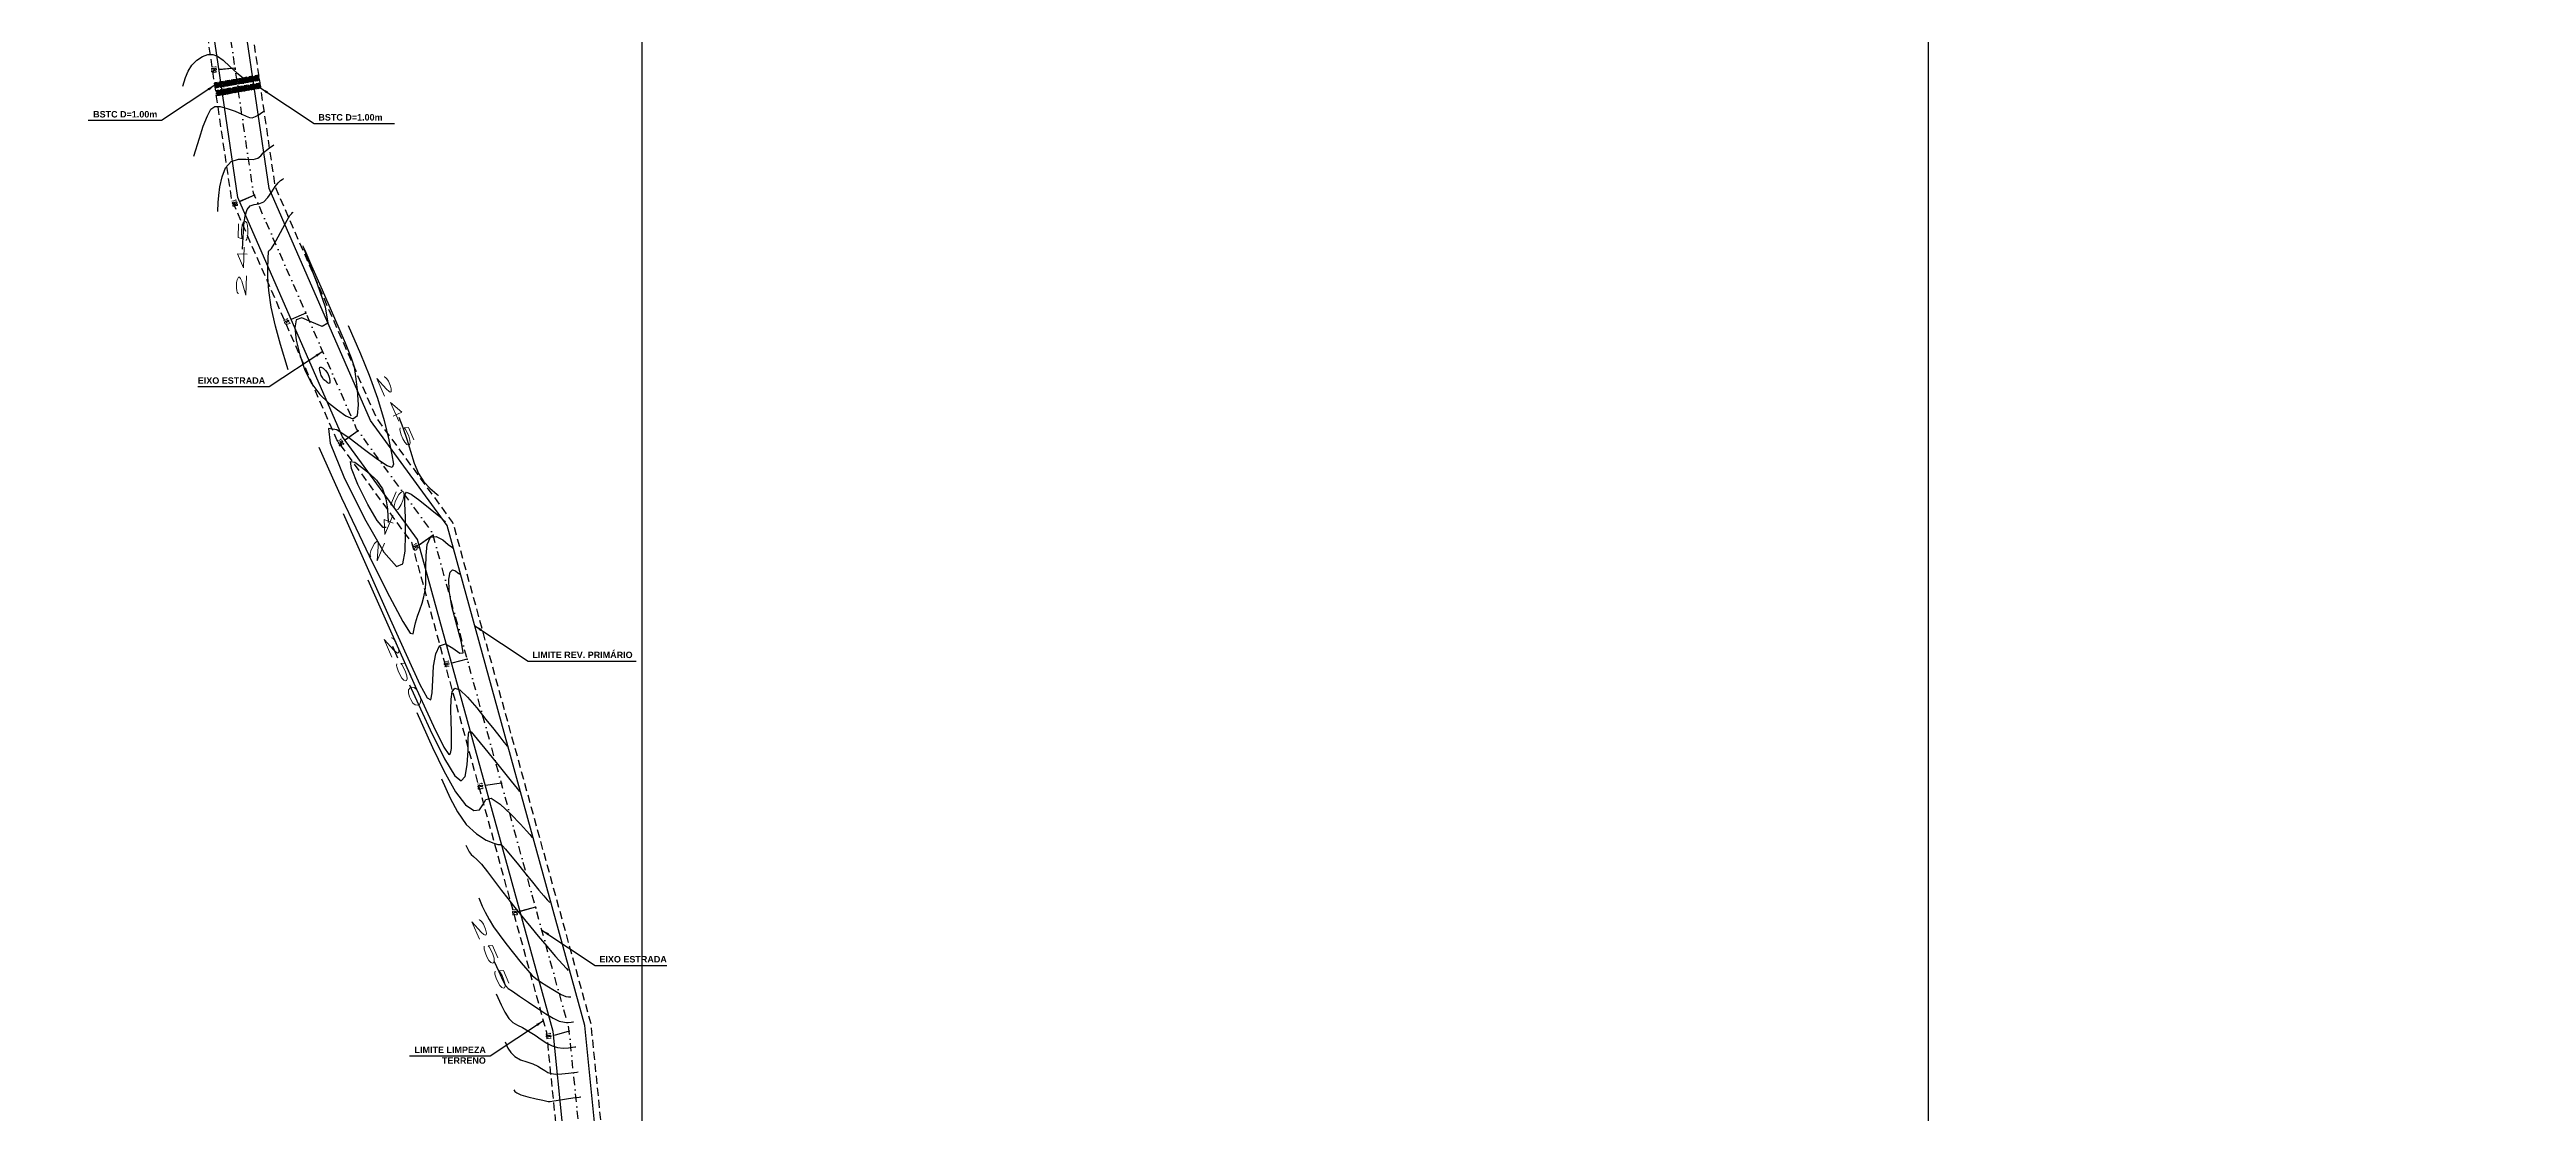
# Model space of a CAD drawing. Header units: millimetres. Extents: x 276147 to 291056, y 9594849 to 9609891.
# Drawn here: x 280826.9 to 281212.1, y 9597170.7 to 9597336 of the extents above; entities that cross this region are included whole.
import ezdxf
from ezdxf.enums import TextEntityAlignment as Align

# ---------------------------------------------------------------- set-up
doc = ezdxf.new("R2010")
doc.units = ezdxf.units.MM
doc.header["$LTSCALE"] = 10
for name, pattern in [('CONTINUO', [0]), ('DASHDOTX2', [50.8, 25.4, -12.7, 0, -12.7]), ('HIDDEN', [0.375, 0.25, -0.125])]:
    doc.linetypes.add(name, pattern=pattern)
for name, color, linetype in [('Curvas mestras', 30, 'Continuous'), ('Curvas simples', 9, 'Continuous'), ('Curvas texto', 2, 'Continuous'), ('TG', 7, 'CONTINUO'), ('Top_malha_coord', 8, 'Continuous')]:
    doc.layers.add(name, color=color, linetype=linetype)
doc.styles.add('r80', font='romans.shx')
doc.styles.add('ROMAND', font='romand', dxfattribs={"height": 0.2})
doc.styles.add('SIMPLEX', font='simplex', dxfattribs={"height": 0.2})
doc.styles.add('T7', font='arial.ttf')
doc.dimstyles.new('cadnorma_dim1', dxfattribs={"dimscale": 0, "dimtxt": 2, "dimasz": 1.199999999999999, "dimexe": 1, "dimexo": 2.5, "dimgap": 0.6, "dimtad": 1, "dimzin": 4, "dimdsep": 46, "dimtxsty": 'r80', "dimblk": 'ARCHTICK', "dimblk1": 'ARCHTICK', "dimblk2": 'ARCHTICK', "dimcen": -1, "dimdle": 1, "dimclrd": 1, "dimclre": 1, "dimclrt": 2, "dimaunit": 1, "dimazin": 0, "dimtfac": 1, "dimtix": 1, "dimtmove": 2, "dimatfit": 0, "dimfxl": 1, "dimarcsym": 0})

# ---------------------------------------------------------------- blocks, each defined once
blk = doc.blocks.new('_ArchTick')
at = {"color": 0, "linetype": 'ByBlock', "const_width": 0.15}
blk.add_lwpolyline([(-0.5, -0.5), (0.5, 0.5)], dxfattribs=at)

msp = doc.modelspace()

# ---------------------------------------------------------------- hatches: boundary and pattern name
at = {"layer": 'Top_malha_coord'}
h = msp.add_hatch(dxfattribs=at)
h.set_pattern_fill('ANSI36', scale=0.05)
h.set_pattern_definition([(45, (-5076.562867100351, 1927.802854632959), (0.0841899011350234, 0.3086963041617522), [0.396875, -0.079375, 0, -0.079375])])
h.paths.add_polyline_path([(280852.7514824595, 9597330.048933169), (280852.6152657456, 9597330.837212611), (280859.4942546258, 9597332.030705795), (280859.6304586719, 9597331.242500165)])
h = msp.add_hatch(dxfattribs=at)
h.set_pattern_fill('ANSI36', scale=0.05)
h.set_pattern_definition([(45, (-5076.359583914687, 1926.584680780768), (0.0841899011350234, 0.3086963041617522), [0.396875, -0.079375, 0, -0.079375])])
h.paths.add_polyline_path([(280852.9547656451, 9597328.830759317), (280852.8185489313, 9597329.619038759), (280859.6975378115, 9597330.812531943), (280859.8337418576, 9597330.024326313)])

# ---------------------------------------------------------------- linework, layer by layer
at = {"color": 8, "linetype": 'HIDDEN', "ltscale": 0.5, "elevation": 160.1796621240507, "flags": 128}
for points in [[(281705.3257447103, 9596186.097807938), (281671.0420966857, 9596148.442213606), (281618.3708522619, 9596117.96751722), (281612.1522653525, 9596096.604426004), (281614.0101236665, 9596087.174232556), (281610.8053393826, 9596082.23393807), (281604.9222878393, 9596084.156284798), (281599.9496397175, 9596090.860116001), (281593.3803922225, 9596109.605399935), (281582.0417510347, 9596127.327627068), (281572.6046193693, 9596134.304534238), (281559.9765863478, 9596134.674678959), (281544.3286989689, 9596118.564739116), (281540.658778394, 9596097.818736246), (281537.5093358072, 9596080.228775298), (281520.4284557049, 9596075.011032958), (281502.0332003358, 9596069.391784875), (281494.509547525, 9596070.404022079), (281490.7256996009, 9596076.43605404), (281493.2584685785, 9596098.132715838), (281480.0995632795, 9596101.385524807), (281449.2964902226, 9596100.548274204), (281430.0223790895, 9596096.12669182), (281411.9683109509, 9596097.93913607), (281407.5724122446, 9596102.453821631), (281411.4039140878, 9596110.665556196), (281403.1008950184, 9596132.470582576), (281380.8081796909, 9596137.376344452), (281359.9408718039, 9596130.859888002), (281347.0544783977, 9596114.790196389), (281314.7314768742, 9596091.261051774), (281302.0196165714, 9596075.766356803), (281286.4640279276, 9596063.849675173), (281278.3709921193, 9596057.649837077), (281271.9708323478, 9596051.505744739), (281253.7808607005, 9596050.73446907), (281235.6029599643, 9596054.86117104), (281221.8458024181, 9596066.889702521), (281218.7834329222, 9596074.38328282), (281220.4968017068, 9596082.605134564), (281229.7359844254, 9596099.331536198), (281236.8484486804, 9596107.608992774), (281236.979980318, 9596119.127903767), (281235.6370826386, 9596129.28381643), (281234.0505352953, 9596141.282374846), (281212.8134960154, 9596149.146566434), (281092.4168111571, 9596154.564297132), (281072.9977757005, 9596155.438134354), (281065.8047075431, 9596158.14915656), (281063.8059635049, 9596165.040728634), (281066.3762022938, 9596173.094204625), (281071.6566353667, 9596181.153613526), (281081.5611500744, 9596198.655863922), (281101.2580152763, 9596233.462159524), (281110.9768763188, 9596250.636341654), (281122.9105798664, 9596265.854385952), (281139.2392582729, 9596279.071111804), (281144.5124366145, 9596320.34150084), (281144.6678345738, 9596400.540929634), (281142.6738615293, 9596440.915119793), (281132.673374487, 9596479.71147487), (281130.7173237967, 9596498.969147392), (281132.9373055062, 9596519.560689582), (281123.2639871383, 9596537.496452231), (281115.0194181657, 9596617.069980796), (281104.5392557544, 9596635.017106473), (281094.1622148029, 9596652.131000444), (281062.9990502925, 9596703.525525687), (281028.0758804538, 9596751.42602632), (281004.8557222936, 9596889.161327347), (280985.2271627478, 9596924.87591348), (280973.6552831217, 9596941.402191738), (280950.7410745324, 9596974.150890775), (280928.3153482458, 9597006.224941807), (280925.6195852169, 9597024.964569218), (280925.2975179172, 9597044.877213322), (280917.2359068681, 9597124.57081029), (280911.1712139401, 9597184.52373918), (280889.6831715604, 9597262.502901934), (280877.7477164246, 9597278.852490822), (280862.055065255, 9597314.685484517), (280856.3541850812, 9597353.476188295), (280854.639876525, 9597373.434056284), (280854.116042565, 9597382.033457942), (280871.520011573, 9597404.084292108), (280905.668337576, 9597426.436078487), (280910.5490067642, 9597446.52226166), (280951.9025449565, 9597502.510226574), (280957.1189760176, 9597513.160656158), (280912.2559968092, 9597626.929295046), (280886.4466186127, 9597649.84623889), (280803.0956212914, 9597671.772893883), (280795.5081167346, 9597683.569792682), (280779.3586608997, 9597708.67864036)], [(281710.5178374354, 9596181.402838333), (281675.4873313782, 9596142.926929222), (281624.307053171, 9596113.31488082), (281619.3497790786, 9596096.28485452), (281621.4263888606, 9596085.744313402), (281613.7482014651, 9596073.908101201), (281600.6285639192, 9596078.195075762), (281593.6947889923, 9596087.542782567), (281587.0441809219, 9596106.520228112), (281576.8415557245, 9596122.466869175), (281570.2070225818, 9596127.371804645), (281562.8511565771, 9596127.587415023), (281550.8473176515, 9596115.229125477), (281547.550488274, 9596096.592201235), (281543.6457749243, 9596074.783975355), (281522.4734780471, 9596068.316416942), (281502.6155564374, 9596062.250364274), (281490.3236323596, 9596063.904127834), (281483.4874242715, 9596074.802088458), (281485.5904618715, 9596092.817507926), (281479.3410703855, 9596094.362323103), (281450.1828653127, 9596093.569781242), (281430.4670404004, 9596089.0468674), (281408.7319094135, 9596091.228852794), (281399.1852311144, 9596101.033503352), (281403.8083725086, 9596110.941892164), (281397.904403359, 9596126.446638325), (281381.1197991235, 9596130.14027862), (281364.0658912837, 9596124.81467321), (281351.9303354857, 9596109.681297015), (281319.5752295485, 9596086.128782371), (281306.9185099731, 9596070.701299338), (281290.7209629054, 9596058.29283213), (281282.937430859, 9596052.330095816), (281274.9102619792, 9596044.624090252), (281253.1431036982, 9596043.701137766), (281232.327572161, 9596048.426628146), (281215.9921594214, 9596062.709449701), (281211.4940514419, 9596073.71626432), (281213.8592733805, 9596085.066129155), (281223.9570691917, 9596103.346943974), (281229.8780090109, 9596110.237709327), (281229.9747168267, 9596118.706916755), (281228.6974866962, 9596128.366206406), (281227.6639062291, 9596136.182850303), (281211.4073002868, 9596142.202760234), (281092.1021365739, 9596147.57137357), (281071.5708639357, 9596148.495260356), (281060.0576341382, 9596152.834524348), (281056.4892279477, 9596165.13821506), (281059.9978339799, 9596176.131930728), (281065.6766406024, 9596184.799368419), (281075.468991096, 9596202.103413628), (281095.1658562979, 9596236.909709232), (281105.1438604567, 9596254.541822702), (281117.8909552532, 9596270.797116162), (281132.6517374361, 9596282.744758626), (281137.513299567, 9596320.793644417), (281137.6674998371, 9596400.374957068), (281135.7175383865, 9596439.857995542), (281125.76273324, 9596478.477130141), (281123.6791015143, 9596498.990861015), (281125.744705554, 9596518.150466044), (281116.4442590884, 9596535.394869061), (281108.2124486681, 9596614.84525679), (281098.5236189183, 9596631.437236797), (281088.1766027751, 9596648.501613624), (281057.1675960032, 9596699.64190077), (281021.4475676514, 9596748.635369822), (280998.1501936199, 9596886.828693196), (280979.2754088979, 9596921.171769831), (280967.9212277801, 9596937.38714387), (280945.0056382589, 9596970.137815801), (280921.6238898133, 9597003.579202123), (280918.6276817167, 9597024.407376846), (280918.3032270725, 9597044.46762471), (280910.2714493166, 9597123.86630265), (280904.2661006415, 9597183.232579943), (280883.2747300601, 9597259.409342542), (280871.6426774854, 9597275.343320373), (280855.2660766902, 9597312.738061812), (280849.3979144628, 9597352.667008877), (280847.6581155221, 9597372.921634253), (280846.9665996198, 9597384.273748573), (280866.7319753881, 9597409.316485843), (280899.5195873695, 9597430.777616875), (280904.0800883559, 9597449.546161648), (280945.8950794268, 9597506.15888102), (280949.4739875075, 9597513.465966662), (280906.3575799417, 9597622.805450775), (280883.0489782383, 9597643.501877958), (280798.6812780778, 9597665.69599096), (280789.6207265427, 9597679.783153443), (280773.4712707121, 9597704.892001115)]]:
    msp.add_lwpolyline(points, dxfattribs=at)
at = {"linetype": 'Continuous'}
for p in [(280855.8034944822, 9597333.152281372, 160.1796621240507), (280855.8034944822, 9597333.152281372, 160.1796621240507), (280858.8012435146, 9597313.39055795, 160.1796621240507), (280858.8012435146, 9597313.39055795, 160.1796621240507), (280866.8243639503, 9597295.0703633, 160.1796621240507), (280866.8243639503, 9597295.0703633, 160.1796621240507), (280874.9190292502, 9597276.79129257, 160.1796621240507), (280874.9190292502, 9597276.79129257, 160.1796621240507), (280886.5836940099, 9597260.576013766, 160.1796621240507), (280886.5836940099, 9597260.576013766, 160.1796621240507), (280891.8968852748, 9597241.294675846, 160.1796621240507), (280891.8968852748, 9597241.294675846, 160.1796621240507), (280897.2100765397, 9597222.013337923, 160.1796621240507), (280897.2100765397, 9597222.013337923, 160.1796621240507), (280902.5232678043, 9597202.731999997, 160.1796621240507), (280902.5232678043, 9597202.731999997, 160.1796621240507), (280907.7632859721, 9597183.436979733, 160.1796621240507), (280907.7632859721, 9597183.436979733, 160.1796621240507)]:
    msp.add_point(p, dxfattribs=at)
at = {"layer": 'Curvas mestras', "linetype": 'CONTINUO'}
for points in [[(280856.9590091255, 9597304.975825362, -263.0357919614438), (280857.0459700484, 9597306.875370922, -263.0962923004084), (280857.1818782609, 9597308.720621277, -263.1540308996013), (280857.3844477833, 9597310.161025878, -263.1971650310119), (280857.6926874571, 9597311.150658749, -263.2234067052163), (280858.1509300879, 9597311.719754284, -263.2328567509799), (280858.7805492572, 9597311.940975795, -263.227467218207), (280859.5111006374, 9597312.05670414, -263.2165947231955), (280860.2491796886, 9597312.351754084, -263.2114472863291), (280860.9184878104, 9597313.020830777, -263.2199367611579), (280861.5111401927, 9597313.898211962, -263.2367908933924), (280862.0363539722, 9597314.728067778, -263.2534414074294), (280862.4975050112, 9597315.309137043, -263.2632254364112), (280862.8745940899, 9597315.658437239, -263.2671020802485), (280863.1417787204, 9597315.847556544, -263.2679359535945), (280863.2850666578, 9597315.941072978, -263.2681240790666), (280863.3378566339, 9597315.975525929, -263.2681933793614), (280863.3453986297, 9597315.980447631, -263.2682032631968)], [(280881.2561578265, 9597278.892832875, -261.6933510776403), (280881.891465647, 9597277.30524778, -261.6285748099585), (280882.5278265382, 9597275.478217786, -261.5559310652574), (280883.0776666877, 9597273.583575195, -261.4828085135345), (280883.6262787984, 9597271.761108125, -261.412075722907), (280884.3021741902, 9597270.142589388, -261.345471057019), (280885.176641645, 9597268.837125, -261.2851387750383), (280886.0920737787, 9597267.863147793, -261.2348466448861), (280886.8336456585, 9597267.216418805, -261.1987680658026), (280887.2439275755, 9597266.875462875, -261.1793594992163), (280887.3950847023, 9597266.749847114, -261.1722089482031), (280887.4166784355, 9597266.731902432, -261.1711874577709)], [(280879.2840152943, 9597261.731822193, -261.1705921603974), (280878.8103209328, 9597261.741609467, -261.1804216201093), (280877.8795349152, 9597262.81827662, -261.2343869908622), (280876.4317256369, 9597265.320489757, -261.3454443966879), (280874.9100516128, 9597268.400858186, -261.4769300264563), (280873.8834453915, 9597270.910479022, -261.5797751206813), (280873.773089493, 9597271.982116068, -261.6171066906795), (280874.4091623545, 9597271.875211967, -261.6008353046749), (280875.4740933828, 9597271.130875072, -261.5550672491339), (280876.6740023807, 9597270.189312818, -261.50012685105), (280877.8097717067, 9597269.087112064, -261.4412100240847), (280878.7059751138, 9597267.759958755, -261.3797307024619), (280879.2377138982, 9597266.20541894, -261.3181162925579), (280879.4821855404, 9597264.668586094, -261.2628486000725), (280879.5671130639, 9597263.45643479, -261.2214229755011), (280879.6007017744, 9597262.789686445, -261.1989001418373), (280879.6130760877, 9597262.54404184, -261.1906022497827), (280879.614843706, 9597262.508950615, -261.1894168675321)], [(280880.2554509743, 9597243.308692712, -255.5436963794895), (280881.0556464124, 9597241.507040031, -255.4685954746932)], [(280882.939579277, 9597237.26534042, -255.2917825057779), (280883.7397747174, 9597235.463688737, -255.2166816335779), (280886.121994486, 9597230.274245441, -254.9988097756544), (280888.3472670211, 9597225.770287653, -254.8065509940756), (280889.9506433223, 9597223.14364771, -254.6882934756836), (280890.968532591, 9597222.356886465, -254.6420795189009), (280891.5626855699, 9597223.065244393, -254.6533648281151), (280891.8819310645, 9597224.860424599, -254.7057824497137), (280892.0234231179, 9597227.079977687, -254.7756744378971), (280892.071393828, 9597228.997912908, -254.8375600581898), (280892.1451458243, 9597230.006118638, -254.8691173514494), (280892.5042678512, 9597229.967987912, -254.8606589857632), (280893.4434171877, 9597228.864793885, -254.8056564775437), (280895.1106689194, 9597226.801648755, -254.7045818370792), (280897.0677764144, 9597224.379047807, -254.5859097939942), (280898.7299108576, 9597222.321330374, -254.4851157352936), (280899.658591499, 9597221.171596779, -254.4287983223589), (280900.0007368944, 9597220.7480114, -254.4080498263033), (280900.0496146643, 9597220.687498637, -254.4050857396473)], [(280896.0956108746, 9597194.30191984, -248.6161407204022), (280896.7941955439, 9597192.709418105, -248.5499331471187), (280897.4151970901, 9597191.349789303, -248.4929139269192), (280897.8417160354, 9597190.55805583, -248.4584079557357), (280898.2600055622, 9597190.11323592, -248.4354351426849), (280898.932108764, 9597189.655346746, -248.4069391155758), (280900.037332361, 9597188.912990129, -248.3604271353366), (280901.4240265648, 9597187.969105436, -248.3016611857714), (280902.8578072175, 9597186.995218692, -248.2409669092416), (280904.1456350762, 9597186.14154586, -248.1871417014885), (280905.259862577, 9597185.473071665, -248.142870024047), (280906.2141910667, 9597185.033468766, -248.1093079454991), (280907.0159445145, 9597184.842173498, -248.0869453539749), (280907.6469373478, 9597184.821664792, -248.0736070214447), (280908.0826096026, 9597184.870180238, -248.0664513156192), (280908.3147079489, 9597184.904736008, -248.0629246242138), (280908.4002176042, 9597184.91746761, -248.0616253394658), (280908.4124334113, 9597184.919286123, -248.0614397151189)]]:
    msp.add_polyline3d(points, dxfattribs=at)
at = {"layer": 'Curvas simples', "linetype": 'CONTINUO'}
for points in [[(280847.6566721735, 9597330.312479362, -267.0549909226505), (280848.0981312542, 9597331.688435202, -267.0912177724208), (280848.5032130094, 9597332.657300528, -267.1148349504479), (280849.0853228612, 9597333.617828019, -267.1346253191845), (280849.8484524143, 9597334.395650078, -267.1447949245016), (280850.708298256, 9597334.941451624, -267.1454200382254), (280851.5584784726, 9597335.237181948, -267.1380446249063), (280852.3284762223, 9597335.261473874, -267.1233840321914), (280853.0912209965, 9597334.97970943, -267.0988399118909), (280853.9555053668, 9597334.35395916, -267.0609855025799), (280854.9854151761, 9597333.405040322, -267.0092165299833), (280856.0662153616, 9597332.388767993, -266.9542189075986), (280857.0384651426, 9597331.619709942, -266.9095012122674), (280857.7756155633, 9597331.323198352, -266.8849876151911), (280858.2826780215, 9597331.367643083, -266.8762654595453), (280858.5975567423, 9597331.5322204, -266.875337728558), (280858.7604076125, 9597331.638505157, -266.8755515596389), (280858.820406143, 9597331.677662486, -266.8756303157102), (280858.8289775065, 9597331.683257105, -266.8756415869833)], [(280849.3747670745, 9597319.478543162, -265.6647486893604), (280850.2429099696, 9597322.259022402, -265.7384351078912), (280850.8608859413, 9597324.11034495, -265.7866958601776), (280851.4863451904, 9597325.74168441, -265.8275977996786), (280852.0436757031, 9597326.74614805, -265.8493253163437), (280852.6476640111, 9597327.167582683, -265.8510110440807), (280853.4606955325, 9597327.162519021, -265.8345246599314), (280854.5736093918, 9597326.882095804, -265.8029953429035), (280855.7910585905, 9597326.455901874, -265.7645908862727), (280856.8461458407, 9597326.008135132, -265.7287386986103), (280857.5489351215, 9597325.650015147, -265.7028960152205), (280858.0173344439, 9597325.440833246, -265.6866389099418), (280858.4462100858, 9597325.426902456, -265.6775733439393), (280858.9762277739, 9597325.62484966, -265.6734204968928), (280859.5312420503, 9597325.932564266, -265.6723628323201), (280859.9809079046, 9597326.21824856, -265.672697979226), (280860.2296976902, 9597326.380620046, -265.6730246070915), (280860.3213571898, 9597326.440441167, -265.6731449431649), (280860.3344505489, 9597326.448987616, -265.6731621700131)], [(280853.1133563422, 9597310.853121445, -264.3063184175084), (280853.1628185756, 9597312.232814591, -264.350536514798), (280853.250546744, 9597313.343249267, -264.3851631826514), (280853.4388535888, 9597314.710274007, -264.4261790422283), (280853.7763989168, 9597316.225032233, -264.4690402099772), (280854.329366201, 9597317.625162901, -264.5038208725422), (280855.1683183321, 9597318.609929113, -264.5192497727952), (280856.3083977097, 9597318.985295068, -264.5086646147214), (280857.5430557743, 9597318.984033316, -264.4838392606147), (280858.6103244737, 9597318.945617512, -264.461156514208), (280859.3223665735, 9597319.1340781, -264.4530389198011), (280859.7878840888, 9597319.51166669, -264.4560674669015), (280860.1897118516, 9597319.96519169, -264.4628628453615), (280860.6623010886, 9597320.395029502, -264.4674615855005), (280861.1465825868, 9597320.75582155, -264.469563068615), (280861.53510353, 9597321.015777264, -264.4702825164679), (280861.7496068679, 9597321.155772276, -264.4705641444565), (280861.8286346229, 9597321.20734902, -264.4706678859333), (280861.839924588, 9597321.214717124, -264.4706827003652)], [(280864.0437898821, 9597286.23642433, -261.2787680010919), (280862.8461693319, 9597290.195183476, -261.4325325861831), (280862.0629377119, 9597293.042029515, -261.5415427685624), (280861.401498115, 9597295.97802241, -261.6510293906581), (280861.0398488397, 9597298.55222606, -261.7426427238646), (280860.9174104837, 9597300.644635277, -261.8136663796872), (280860.9139619776, 9597302.217980864, -261.8652923560843), (280860.9299085053, 9597303.26638521, -261.8993272749034), (280860.9481742909, 9597303.909549069, -261.9200363662352), (280860.9723118184, 9597304.29856679, -261.9322995096122), (280861.0065435759, 9597304.561491895, -261.9402281135231), (280861.0577650786, 9597304.734213637, -261.9448598103739), (280861.1335408468, 9597304.829580458, -261.9464637819586), (280861.2527018021, 9597304.896655526, -261.9462697688982), (280861.4791455009, 9597305.129374968, -261.9493501856599), (280861.8880359029, 9597305.757890651, -261.9617380383102), (280862.5146090494, 9597306.907584451, -261.9868346352272), (280863.2343952971, 9597308.284757234, -262.0175143400814), (280863.8829960901, 9597309.490942871, -262.0440199367844), (280864.3327079316, 9597310.223243581, -262.0589892746906), (280864.602604593, 9597310.56105293, -262.0646411120218), (280864.7484549134, 9597310.67933683, -262.0655894032939), (280864.820526448, 9597310.72637368, -262.0656840137349), (280864.8470786443, 9597310.743702834, -262.0657188728477), (280864.8508726713, 9597310.74617814, -262.0657238262033)], [(280866.3563457133, 9597305.511908649, -260.8632444092331), (280866.3533358698, 9597305.509578953, -260.8632284858872), (280866.3496700408, 9597305.504632747, -260.863139990743), (280866.3430730934, 9597305.493395824, -260.8629041938952), (280866.3713374924, 9597305.378341801, -260.8585666362455), (280866.6276596523, 9597304.683361482, -260.830647614985), (280867.3440859745, 9597302.837699981, -260.7557861370992), (280868.5906300688, 9597299.59649448, -260.6245529015108), (280869.7891593453, 9597296.0184335, -260.4832451228544), (280870.1995074322, 9597293.48810164, -260.3920918590416), (280869.3362567833, 9597292.956208386, -260.39199085088), (280867.7329862191, 9597293.63798975, -260.4465154344475), (280866.1780233957, 9597294.31481064, -260.499907759568), (280865.2975803175, 9597294.017405037, -260.5078357598071), (280865.0693993772, 9597292.773982253, -260.4716706121949), (280865.3091073165, 9597290.862120679, -260.4042092776767), (280865.8589921511, 9597288.565647606, -260.3179182991412), (280866.6679919568, 9597286.19337186, -260.2239419878719), (280867.7117070846, 9597284.060351182, -260.133094217072), (280868.9548820368, 9597282.399926163, -260.0537289977914), (280870.3188229386, 9597281.118573898, -259.9843613584202), (280871.7139780695, 9597280.041054364, -259.9210465052424), (280873.0371214444, 9597279.097793069, -259.8635766761985), (280874.1303340475, 9597278.641889643, -259.8266925463945), (280874.8220225967, 9597279.132107269, -259.8288717568179), (280875.0078114992, 9597280.818503687, -259.8804036085752), (280874.852195884, 9597283.11629894, -259.9588235185041), (280874.5868905649, 9597285.23200464, -260.033478425143), (280874.3513784384, 9597286.662448257, -260.0850800136363), (280873.9162247441, 9597288.06572465, -260.1397988839566), (280872.9597618043, 9597290.390244534, -260.2351704029974), (280871.3087073093, 9597294.213113733, -260.3935840709277), (280869.3833144211, 9597298.62622343, -260.576846205306), (280867.7522186687, 9597302.35015894, -260.7316172850809), (280866.8413432407, 9597304.428110944, -260.8179939493097), (280866.5057579259, 9597305.193672681, -260.8498169390044), (280866.4578171669, 9597305.303038787, -260.8543630850877)], [(280873.4082801332, 9597293.131434951, -261.3167308400994), (280875.3279137354, 9597288.718993563, -261.1336062150335), (280876.6655063791, 9597285.434907062, -260.9991401472039), (280877.9645857116, 9597281.83980732, -260.8552556280305), (280878.9821875709, 9597278.382122902, -260.7215243138166), (280879.7060863617, 9597275.358299015, -260.6079057901192), (280880.1817411281, 9597273.02678231, -260.5219565348493), (280880.4131992414, 9597271.592563521, -260.4703126167556), (280880.2388513511, 9597271.046796765, -260.4559282448286), (280879.4556744298, 9597271.327177264, -260.4808371610383), (280877.9444290797, 9597272.334349321, -260.5441771534647), (280875.9210124369, 9597273.820758568, -260.6335023173274), (280873.6851032575, 9597275.50179573, -260.7334707034429), (280871.6055875673, 9597276.944882326, -260.8225023416711), (280870.3281784266, 9597277.125549063, -260.854064761163), (280870.5677971569, 9597274.871354455, -260.7753873516599), (280872.7213034219, 9597269.606937291, -260.5596497837946), (280875.913310273, 9597263.14526448, -260.2838330798227), (280878.9503731086, 9597257.896385213, -260.0508685274657), (280880.899868322, 9597255.697604531, -259.93968362649), (280881.8724683031, 9597256.095258838, -259.9331907436393), (280882.2396724377, 9597258.062940383, -259.9902983370961), (280882.3271560363, 9597260.661836589, -260.0737051125874), (280882.2773191318, 9597263.303523563, -260.1612706069976), (280882.186739677, 9597265.487170553, -260.2346444992257), (280882.1723001689, 9597266.809314745, -260.2782595191642), (280882.4321012705, 9597267.255963925, -260.2876805685487), (280883.1845501823, 9597266.910491787, -260.2612554942865), (280884.5325506831, 9597265.914653827, -260.201563815845), (280886.1170148867, 9597264.643746646, -260.1281117578878), (280887.4633504868, 9597263.531448675, -260.0646372373707), (280888.2156625559, 9597262.906254148, -260.029048724184), (280888.4928306873, 9597262.67591969, -260.0159371681189), (280888.5324258491, 9597262.643014766, -260.0140640944268)], [(280868.8134760939, 9597274.246057995, -259.7893744988509), (280870.7293359513, 9597269.932651062, -259.6095708731121), (280872.3701039063, 9597266.332835026, -259.4586728922699), (280874.5555952071, 9597261.686339164, -259.2625418511711), (280877.1931218469, 9597256.262012552, -259.0318482101106), (280879.8247172924, 9597251.023613611, -258.8073662684442), (280881.9010923702, 9597247.10862535, -258.6373962561161), (280883.0334964447, 9597245.332252273, -258.5564551184328), (280883.4753370247, 9597245.2205839, -258.5439265500431), (280883.6405591605, 9597245.977433259, -258.5654110462314), (280883.8659108664, 9597246.934746586, -258.5922575037952), (280884.1793440398, 9597247.937015984, -258.6188090106847), (280884.5316135489, 9597248.956869772, -258.6451571536277), (280884.8750815428, 9597249.971044375, -258.6714958740308), (280885.1685472912, 9597250.972706629, -258.6984283030874), (280885.372418349, 9597251.95913348, -258.7266599714898), (280885.4623944917, 9597252.955528282, -258.7575045569941), (280885.475351388, 9597254.098804984, -258.7947083480799), (280885.4634539356, 9597255.553806959, -258.8426259389056), (280885.4934844911, 9597257.366186675, -258.9014127481172), (280885.6906662682, 9597259.104840051, -258.9544283054096), (280886.1948399501, 9597260.219476124, -258.9808330958735), (280887.0722592707, 9597260.33790838, -258.9671010395073), (280888.0948382119, 9597259.800385162, -258.9289601919268), (280888.9609108177, 9597259.125264253, -258.8894520665312), (280889.4445405767, 9597258.7233537, -258.8665737321393), (280889.6227198037, 9597258.575281544, -258.8581448803566), (280889.6481742644, 9597258.554128097, -258.8569407435975)], [(280872.6274677207, 9597263.933602575, -258.3741484481983), (280876.9724477188, 9597254.120496264, -257.9653647659836), (280879.923386267, 9597247.481490988, -257.6885761820854), (280882.6410225861, 9597241.418339998, -257.4353409014552), (280884.5322957098, 9597237.327107705, -257.2633112308944), (280885.6532779472, 9597235.264059901, -257.1732053644049), (280886.2223261722, 9597234.950511713, -257.1515079101341), (280886.4527946244, 9597236.051893514, -257.1829726169494), (280886.5380189711, 9597238.01007967, -257.2454294012537), (280886.6663322499, 9597240.211061805, -257.3149773855952), (280887.0005602051, 9597242.097558085, -257.370086579784), (280887.6015084543, 9597243.339217804, -257.3987111791179), (280888.5044773229, 9597243.662417805, -257.3911762588218), (280889.6671936744, 9597243.01043537, -257.3464716529384), (280890.7370935063, 9597242.194142554, -257.2982459417221), (280891.2840373499, 9597242.241309853, -257.2888124394489), (280891.0268684825, 9597243.870218854, -257.3473522420067), (280890.2803361797, 9597246.561201494, -257.4505182708057), (280889.5081684567, 9597249.485097801, -257.5618312114061), (280889.0832850592, 9597251.940044329, -257.6508059589801), (280889.0153716294, 9597253.733353706, -257.7109339415005), (280889.2233055303, 9597254.799631095, -257.7417006656437), (280889.6173522101, 9597255.13780576, -257.7448723385719), (280890.0733354593, 9597255.004105398, -257.7313379128722), (280890.4584721484, 9597254.719079832, -257.7142668755519), (280890.6734185974, 9597254.54045325, -257.7040987401529), (280890.752608921, 9597254.474643407, -257.7003525927106), (280890.76392168, 9597254.46524143, -257.6998174130243)], [(280876.441459346, 9597253.621147143, -256.9589223975458), (280880.9837951794, 9597243.368829958, -256.5317846341317), (280884.0003924322, 9597236.628368597, -256.250353443986), (280886.6427002297, 9597230.86271024, -256.0083787731387), (280888.2597114415, 9597227.598073108, -255.8689411080817), (280889.0221700378, 9597226.467035674, -255.8165730186996), (280889.3062522582, 9597226.628763232, -255.8161701002649), (280889.4289128975, 9597227.372773925, -255.8380882495807), (280889.4701939448, 9597228.509983301, -255.8745246540897), (280889.4509159391, 9597229.981656764, -255.9231367050346), (280889.3976920015, 9597231.700286355, -255.9805226446737), (280889.3603215654, 9597233.463266637, -256.0390436697894), (280889.3943996475, 9597235.039219812, -256.0900018008801), (280889.5656662256, 9597236.203608386, -256.1247195618602), (280889.9804421564, 9597236.75927309, -256.1346020268069), (280890.7551902666, 9597236.515897984, -256.1110749317708), (280891.9469982189, 9597235.387959864, -256.0501898246843), (280893.3754400507, 9597233.709114555, -255.9665020237702), (280894.8007116414, 9597231.917812623, -255.8791927848619), (280896.0183401314, 9597230.383770013, -255.8044817829182), (280896.9651767093, 9597229.201767163, -255.7467424883766), (280897.6134008189, 9597228.397847878, -255.7073867853872), (280897.9579657259, 9597227.971266037, -255.6864915304145), (280898.0849109561, 9597227.81410478, -255.6787932886769), (280898.1030458462, 9597227.791653313, -255.6776935474159)], [(280884.0694426004, 9597232.996237287, -254.1284703288951), (280886.4957542558, 9597227.558547521, -253.9015786331406), (280888.2435965423, 9597223.920123287, -253.747266140152), (280890.0518348123, 9597220.677865064, -253.6047231948727), (280891.6407182276, 9597218.628412226, -253.5056703682316), (280892.9080393176, 9597217.76024957, -253.4517819896832), (280893.7959764599, 9597217.859827232, -253.4372209593097), (280894.321110889, 9597218.633485194, -253.4520315260419), (280894.7976282312, 9597219.467114778, -253.4697832138886), (280895.6141159703, 9597219.666498134, -253.4599269482682), (280897.0182559775, 9597218.763807148, -253.4021606699939), (280898.6940956932, 9597217.196776655, -253.3171707527622), (280900.1847779515, 9597215.629533224, -253.2358906307167), (280901.1400184584, 9597214.585113784, -253.1824910918043), (280901.6358264318, 9597214.022202758, -253.1540924939003), (280901.8547859682, 9597213.758397928, -253.1410526065414), (280901.9542881091, 9597213.63521261, -253.1350185990126), (280901.9909456874, 9597213.589828288, -253.1327955572891), (280901.9961834837, 9597213.58334495, -253.132477964475)], [(280887.8834342266, 9597222.68378186, -252.7132442783008), (280889.2517337942, 9597219.6534063, -252.5864756327032), (280890.365198596, 9597217.566000128, -252.495722471995), (280891.7564026056, 9597215.585443472, -252.4028954285572), (280893.3307931306, 9597214.113175748, -252.3230472281833), (280894.8475460414, 9597213.163611673, -252.2614844276944), (280896.0292683531, 9597212.654411072, -252.221077103019), (280896.6856217032, 9597212.485709919, -252.2023735955267), (280896.9744822705, 9597212.487571826, -252.1966361422933), (280897.1407808572, 9597212.47253658, -252.1928052463595), (280897.4014166401, 9597212.269300412, -252.180913533983), (280897.8611692885, 9597211.77118433, -252.155361952577), (280898.5967908363, 9597210.887661785, -252.1116433614193), (280899.6409191597, 9597209.586821012, -252.0480568889438), (280900.8497624813, 9597208.071205312, -251.9741260659324), (280902.0354158591, 9597206.601969795, -251.9021805739871), (280903.038302862, 9597205.396283459, -251.8425400657837), (280903.8121520964, 9597204.495364005, -251.7974840311475), (280904.3390176835, 9597203.896444056, -251.7672820239936), (280904.6186644115, 9597203.580590105, -251.7513183367231), (280904.7216917857, 9597203.464223227, -251.7454369977608), (280904.7364099819, 9597203.447599385, -251.7445968064971)], [(280891.6974258526, 9597212.371326433, -251.2980182275901), (280891.9723817027, 9597211.764650663, -251.2726188015335), (280892.2041486119, 9597211.342961637, -251.2541481382472), (280892.5070163886, 9597210.935428651, -251.23471410319), (280892.8889965516, 9597210.587877773, -251.2156575451049), (280893.4054167023, 9597210.145305865, -251.1907885636578), (280894.1234327113, 9597209.402501741, -251.1520345618742), (280895.0764164288, 9597208.22921291, -251.0944574207792), (280896.1625985954, 9597206.795009729, -251.0256566422435), (280897.2464229345, 9597205.344422257, -250.9563662990953), (280898.2229231299, 9597204.067685176, -250.8949272161376), (280899.1094887235, 9597202.937855683, -250.8401074377729), (280899.9540952285, 9597201.873700574, -250.7882820038616), (280900.8121181488, 9597200.792903822, -250.7356419266692), (280901.7685209931, 9597199.608839007, -250.677643034633), (280902.9156642599, 9597198.233797856, -250.6095572212039), (280904.2833423499, 9597196.645689132, -250.5300625012864), (280905.6510932377, 9597195.084878713, -250.4514608545255), (280906.7358887958, 9597193.857349487, -250.389460381612), (280907.3333159467, 9597193.182572547, -250.3553562036508), (280907.5534207894, 9597192.93396967, -250.3427914768949), (280907.5848634836, 9597192.898455834, -250.3409965612487)], [(280893.6792876454, 9597204.192994118, -249.9895023792891), (280894.2369189692, 9597202.911694905, -249.936321998332), (280894.6994604784, 9597201.937622314, -249.8951178788233), (280895.2919048235, 9597200.834279602, -249.8470701090086), (280896.0065130881, 9597199.691304903, -249.7952713763483), (280896.8648754804, 9597198.471705707, -249.7380760858326), (280897.8959127365, 9597197.106830109, -249.6726540494386), (280899.0909508752, 9597195.580971068, -249.5986646829664), (280900.2909260051, 9597194.090182008, -249.5257254170396), (280901.2991775101, 9597192.88345822, -249.4659432278971), (280901.995583651, 9597192.124316111, -249.4270876363411), (280902.566178176, 9597191.634349534, -249.3995781116213), (280903.2735347071, 9597191.149672464, -249.3694966149309), (280904.2932132239, 9597190.48338088, -249.3271943959084), (280905.4527311296, 9597189.756497813, -249.280099585329), (280906.4925901819, 9597189.16702632, -249.2399095779077), (280907.2115946814, 9597188.860439584, -249.2154300831866), (280907.6417411108, 9597188.772090396, -249.2039004015645), (280907.8733244926, 9597188.784799699, -249.1996681634014), (280907.9876064052, 9597188.80181469, -249.197931678293), (280908.0297096366, 9597188.80808364, -249.1972919419317), (280908.0357245262, 9597188.808979059, -249.1972005435058)], [(280896.4215903349, 9597189.259074902, -247.4436107286279), (280897.1650892504, 9597187.556300635, -247.3728880594975), (280897.7273701489, 9597186.423234453, -247.3244717734891), (280898.359049162, 9597185.426206077, -247.2791202236807), (280899.008062736, 9597184.794098714, -247.2453787554081), (280899.7071380183, 9597184.395876387, -247.218296516829), (280900.5101955797, 9597184.010522556, -247.1895486679536), (280901.4464423618, 9597183.470676562, -247.1530647011499), (280902.4462197855, 9597182.823604135, -247.1117917583), (280903.4151536397, 9597182.17022588, -247.0709313212686), (280904.2863738289, 9597181.601032756, -247.0347909988743), (280905.1030337604, 9597181.164810251, -247.0041031928526), (280905.935791952, 9597180.899911217, -246.9787063130902), (280906.820294351, 9597180.823908415, -246.9584606573594), (280907.6521345848, 9597180.871239187, -246.9433136213014), (280908.2918947096, 9597180.955559775, -246.9332344351828), (280908.641809493, 9597181.007657323, -246.9279175702509), (280908.7707255719, 9597181.026851576, -246.9259587370001), (280908.7891422965, 9597181.029593186, -246.9256788867319)], [(280897.7927421822, 9597181.792116297, -246.1706649259689), (280898.2345676235, 9597180.81068043, -246.1296353658222), (280898.660544756, 9597180.137051798, -246.0990104325141), (280899.3029002374, 9597179.50262386, -246.0653265732366), (280900.174410439, 9597179.030142602, -246.0323495676534), (280901.1542704744, 9597178.678516852, -246.0011578908565), (280902.0882813962, 9597178.365698375, -245.9721582402966), (280902.8555523659, 9597178.028363999, -245.9457022995015), (280903.4684130069, 9597177.67810284, -245.9219223308287), (280903.9725000587, 9597177.34523206, -245.9008957005248), (280904.4271135809, 9597177.060519647, -245.8824402761788), (280904.9462059435, 9597176.856548835, -245.8653363414601), (280905.657393837, 9597176.766353665, -245.8481046605997), (280906.6246441844, 9597176.805642331, -245.8299759279729), (280907.6573318223, 9597176.920813585, -245.8130202210417), (280908.5011798193, 9597177.04094031, -245.8000175874007), (280908.9689110372, 9597177.110578643, -245.7929105162879), (280909.14123354, 9597177.136235552, -245.7902921344762), (280909.1658511817, 9597177.13990025, -245.7899180583448)], [(280899.1638930273, 9597174.325156696, -244.8977191107373), (280899.3040459995, 9597174.065061225, -244.8863827049175), (280899.593719361, 9597173.850868149, -244.8735490588847), (280900.2467523121, 9597173.579041636, -244.8515329025944), (280901.3407571424, 9597173.266186493, -244.8193203999221), (280902.6014029308, 9597172.961157316, -244.7840192649422), (280903.6663682101, 9597172.720873186, -244.7547677598454), (280904.2646623672, 9597172.586050438, -244.7383398653151), (280904.4906062278, 9597172.53260154, -244.732052903299), (280904.5298464781, 9597172.520238245, -244.7308600797227), (280904.5678523335, 9597172.520006543, -244.7300895735647), (280904.7893771272, 9597172.548287421, -244.7265695101492), (280905.3789947202, 9597172.632795118, -244.7175029954783), (280906.4289940182, 9597172.78737625, -244.7014911986448), (280907.6625280589, 9597172.970387978, -244.6827268410383), (280908.7104649273, 9597173.126319857, -244.6668007069642), (280909.2960125807, 9597173.213499954, -244.6579034622086), (280909.5117415074, 9597173.245619519, -244.6546255319521), (280909.5425590695, 9597173.250208318, -244.6541572828104)]]:
    msp.add_polyline3d(points, dxfattribs=at)
msp.add_polyline3d([(280870.0486437063, 9597284.359569352, -259.0952504711718), (280869.7719266516, 9597284.569013214, -259.1076684111872), (280869.574211609, 9597284.759555487, -259.1178811145624), (280869.3727043205, 9597285.03094896, -259.1308193439294), (280869.2002029043, 9597285.383484388, -259.1458342515656), (280869.0664951637, 9597285.775563547, -259.1613662346758), (280868.9756125709, 9597286.155114485, -259.1756280278463), (280868.9377104434, 9597286.469668152, -259.1866964266777), (280868.9874324783, 9597286.665162256, -259.1921044476006), (280869.1655452208, 9597286.687139405, -259.1892492535084), (280869.4887230302, 9597286.499106092, -259.1766002790213), (280869.8772775388, 9597286.136437245, -259.1569163516073), (280870.2274281996, 9597285.652475668, -259.134028701545), (280870.455094874, 9597285.110124966, -259.1116863980682), (280870.5549890694, 9597284.610537002, -259.0933102323002), (280870.5415226965, 9597284.26442245, -259.0822387688353), (280870.4361607324, 9597284.14633345, -259.0804841179892), (280870.2885833726, 9597284.18616901, -259.0847518901832), (280870.1555278668, 9597284.277664596, -259.0904209973201), (280870.0803126429, 9597284.335301131, -259.0938195200546), (280870.0526018249, 9597284.356536327, -259.0950716287157), (280870.0486437063, 9597284.359569352, -259.0952504711718)], close=True, dxfattribs=at)
at = {"layer": 'TG', "color": 3, "linetype": 'Continuous'}
for p, q in [((280855.8034944822, 9597333.152281372, 160.1796621240507), (280853.313799804, 9597332.899435498, 160.1796621240507)), ((280855.8034944822, 9597333.152281372, 160.1796621240507), (280853.3900868885, 9597332.907182984, 160.1796621240507)), ((280858.8012435146, 9597313.39055795, 160.1796621240507), (280856.5112191652, 9597312.387667887, 160.1796621240507)), ((280858.8012435144, 9597313.39055795, 160.1796621240507), (280856.5791674898, 9597312.41742508, 160.1796621240507)), ((280866.8243639503, 9597295.0703633, 160.1796621240507), (280864.5343396013, 9597294.06747324, 160.1796621240507)), ((280874.9190292502, 9597276.79129257, 160.1796621240507), (280872.8998267861, 9597275.317243248, 160.1796621240507)), ((280874.9190292504, 9597276.79129257, 160.1796621240507), (280872.9597394349, 9597275.360980418, 160.1796621240507)), ((280886.5836940099, 9597260.576013766, 160.1796621240507), (280884.4248040888, 9597258.999990422, 160.1796621240507)), ((280886.5836940099, 9597260.576013766, 160.1796621240507), (280884.6244041942, 9597259.145701611, 160.1796621240507)), ((280891.8968852748, 9597241.294675846, 160.1796621240507), (280889.4867180147, 9597240.630526928, 160.1796621240507)), ((280897.2100765397, 9597222.013337923, 160.1796621240507), (280894.7213835506, 9597221.634155428, 160.1796621240507)), ((280902.5232678043, 9597202.731999997, 160.1796621240507), (280900.1131005444, 9597202.067851085, 160.1796621240507)), ((280902.5232678038, 9597202.731999997, 160.1796621240507), (280900.1846136831, 9597202.087557342, 160.1796621240507)), ((280907.7632859721, 9597183.436979733, 160.1796621240507), (280905.4246318511, 9597182.792537076, 160.1796621240507))]:
    msp.add_line(p, q, dxfattribs=at)
at = {"layer": 'TG', "color": 1, "linetype": 'DASHDOTX2', "ltscale": 0.005, "elevation": 160.1796621240507, "flags": 128}
msp.add_lwpolyline([(281790.7268869359, 9596216.427577747), (281789.4419953647, 9596215.538653059), (281713.6258222786, 9596190.015370687), (281673.2647140323, 9596145.684571415), (281621.3389527166, 9596115.64119902), (281615.7510222154, 9596096.444640262), (281617.7182562636, 9596086.45927298), (281612.276770424, 9596078.071019635), (281602.7754258794, 9596081.175680282), (281596.8222143546, 9596089.201449282), (281590.2122865723, 9596108.062814023), (281579.4416533798, 9596124.897248125), (281571.4058209757, 9596130.83816944), (281561.4138714623, 9596131.13104699), (281547.5880083105, 9596116.896932298), (281544.1046333342, 9596097.205468744), (281540.5775553655, 9596077.506375324), (281521.4509668761, 9596071.66372495), (281502.3243783867, 9596065.821074575), (281492.4165899422, 9596067.154074958), (281487.1065619363, 9596075.61907125), (281489.424465225, 9596095.475111881), (281479.7203168323, 9596097.873923955), (281449.7396777679, 9596097.059027724), (281430.2447097449, 9596092.586779607), (281410.3501101822, 9596094.58399443), (281403.3788216795, 9596101.743662491), (281407.606143298, 9596110.803724177), (281400.5026491884, 9596129.458610447), (281380.9639894072, 9596133.758311536), (281362.0033815439, 9596127.837280607), (281349.4924069416, 9596112.235746702), (281317.1533532111, 9596088.69491707), (281304.4690632719, 9596073.23382807), (281288.5924954164, 9596061.071253652), (281280.6542114894, 9596054.989966448), (281273.4405471637, 9596048.064917497), (281253.4619821996, 9596047.21780342), (281233.9652660625, 9596051.643899594), (281218.9189809201, 9596064.799576113), (281215.1387421818, 9596074.049773568), (281217.1780375437, 9596083.83563186), (281226.8465268085, 9596101.339240085), (281233.3632288458, 9596108.923351051), (281233.4773485725, 9596118.917410262), (281232.1672846674, 9596128.82501142), (281230.8572207621, 9596138.732612574), (281212.1103981511, 9596145.674663335), (281092.2594738657, 9596151.067835353), (281072.2843198184, 9596151.966697356), (281062.9311708404, 9596155.491840454), (281060.1475957258, 9596165.089471845), (281063.1870181368, 9596174.613067677), (281068.6666379847, 9596182.976490973), (281078.515070585, 9596200.379638772), (281098.2119357871, 9596235.18593438), (281108.0603683878, 9596252.589082178), (281120.4007675595, 9596268.325751055), (281135.9454978545, 9596280.907935213), (281141.0128680904, 9596320.567572625), (281141.1676672056, 9596400.45794335), (281139.1956999575, 9596440.386557667), (281129.2180538635, 9596479.094302505), (281127.1982126556, 9596498.980004204), (281129.3410055299, 9596518.855577812), (281119.8541231133, 9596536.445660645), (281111.6159334168, 9596615.957618793), (281101.5314373364, 9596633.227171635), (281091.1694087888, 9596650.31630703), (281060.0833231477, 9596701.58371323), (281024.7617240526, 9596750.030698072), (281001.5029579565, 9596887.99501027), (280982.2512858229, 9596923.023841655), (280970.7882554504, 9596939.3946678), (280947.8733563958, 9596972.144353287), (280924.9696190296, 9597004.902071966), (280922.1236334663, 9597024.68597303), (280921.8003724947, 9597044.672419015), (280913.7536780926, 9597124.218556473), (280907.7186572907, 9597183.87815956), (280886.4789508103, 9597260.956122238), (280874.6951969551, 9597277.097905597), (280858.6605709725, 9597313.711773163), (280852.876049772, 9597353.071598586), (280851.1489960236, 9597373.17784527), (280850.5413210922, 9597383.153603258), (280869.1259934803, 9597406.700388975), (280902.5939624727, 9597428.606847681), (280907.3145475598, 9597448.034211652), (280948.8988121914, 9597504.334553793), (280953.2964817624, 9597513.313311411), (280909.3067883757, 9597624.867372911), (280884.7477984255, 9597646.674058424), (280800.8884496848, 9597668.734442422), (280792.5644216387, 9597681.676473062), (280757.4817696955, 9597736.22227156)], dxfattribs=at)
at = {"layer": 'TG', "color": 8, "linetype": 'CONTINUO', "elevation": 160.1796621240507}
for points in [[(280906.7649267756, 9597168.466283672), (280905.2525453981, 9597183.417031262), (280884.190221703, 9597259.8512796), (280872.5148259053, 9597275.844630437), (280856.2359321993, 9597313.016265055), (280850.3916674081, 9597352.782605937), (280849.0457901418, 9597368.451220967)], [(280911.8108055975, 9597168.264995776), (280910.1847691829, 9597184.339287862), (280888.7676799174, 9597262.060964879), (280876.8755680045, 9597278.351180758), (280861.0852097457, 9597314.407281274), (280855.3604321354, 9597353.360591235), (280854.0789039496, 9597368.280058488)]]:
    msp.add_lwpolyline(points, dxfattribs=at)
at = {"layer": 'TG', "color": 5, "linetype": 'HIDDEN', "ltscale": 0.25, "extrusion": (-0.0710087131260717, -0.0024250461213777, 0.9974727474028996)}
for points, elevation in [([(-9582154.001639565, 606741.2469712108), (-9582153.043436244, 606734.3128637443)], -43057.42388784824), ([(-9582153.20917015, 606741.3564801636), (-9582152.250966815, 606734.4223726963)], -43057.42388784827), ([(-9582152.777237128, 606741.408721595), (-9582151.819033803, 606734.4746141281)], -43057.42733689657), ([(-9582151.98476771, 606741.5182305477), (-9582151.026564375, 606734.5841230805)], -43057.42733689661)]:
    msp.add_lwpolyline(points, dxfattribs=dict(at, elevation=elevation))
at = {"layer": 'Top_malha_coord'}
for p, q in [((280919.1202998299, 9594947.77740042), (280919.1202998299, 9597782.248645676)), ((281119.1202998299, 9594947.77740042), (281119.1202998299, 9597782.248645676))]:
    msp.add_line(p, q, dxfattribs=at)

# ---------------------------------------------------------------- texts
at = {"layer": 'Curvas texto', "extrusion": (-0.0200587750042602, 0.03274469824035457, 0.999262443146182), "style": 'SIMPLEX'}
for s, rotation, width, p, p2 in [('245', 236.7077209448109, 3.299404922364631, (-5252759.221088061, -8031215.794862309, 308364.3670167997), (-5252766.20667062, -8031226.432519025, 308364.3670167997)), ('245', 81.98370588490698, 3.299404995407076, (-5252770.23176723, -8031195.228535824, 308364.3670167999), (-5252768.457027997, -8031182.626614861, 308364.3670167999)), ('245', 215.4693525614027, 3.299405101819164, (-5252754.88079425, -8031170.034986407, 308364.3670167997), (-5252765.24540522, -8031177.419630012, 308364.3670167997)), ('250', 82.4628496572203, 3.299405225700449, (-5252750.016437346, -8031159.820169689, 308369.3670167997), (-5252748.347144108, -8031147.203847167, 308369.3670167997)), ('255', 81.83869717932409, 3.299405287217177, (-5252738.745109033, -8031115.091648673, 308374.3670167996), (-5252736.938481417, -8031102.494258602, 308374.3670167996))]:
    msp.add_text(s, height=1.5, rotation=rotation, dxfattribs=dict(at, width=width)).set_placement(p, p2, align=Align.FIT)
at = {"layer": 'TG', "color": 5, "extrusion": (0.00399915287585179, 0.06164857740001417, 0.998089905610126), "style": 'ROMAND', "width": 0.5499999997600437}
msp.add_text('189', height=0.7500000000000001, rotation=89.98057427218369, dxfattribs=at).set_placement((341011.5903007908, -9577046.326225955, 592944.9699082889), (341011.590673738, -9577045.226226019, 592944.9699082889), align=Align.FIT)
at = {"layer": 'TG', "color": 5, "extrusion": (-0.01509188757852502, 0.05990638737636526, 0.998089905610126), "style": 'ROMAND', "width": 0.5403508778724523}
msp.add_text('188', height=0.7500000000000001, rotation=89.9805741994518, dxfattribs=at).set_placement((-2616889.230884794, -9220265.591035498, 570861.5332352397), (-2616889.230511846, -9220264.49103556, 570861.5332352397), align=Align.FIT)
at = {"layer": 'TG', "color": 5, "extrusion": (-0.02768056429839447, 0.05522976262209007, 0.998089905610126), "style": 'ROMAND'}
for s, rotation, width, p, p2 in [('187', 89.98057432056197, 0.5403508732971467, (-4551293.719551207, -8437992.494343648, 522441.6588196489), (-4551293.719178261, -8437991.394343719, 522441.6588196489)), ('186', 89.98057417513107, 0.5403508760425625, (-4551292.797007049, -8437972.0225145, 522440.3916874916), (-4551292.796634099, -8437970.922514565, 522440.3916874916))]:
    msp.add_text(s, height=0.75, rotation=rotation, dxfattribs=dict(at, width=width)).set_placement(p, p2, align=Align.FIT)
at = {"layer": 'TG', "color": 5, "extrusion": (-0.02768056428379814, 0.0552297626294056, 0.998089905610126), "style": 'ROMAND', "width": 0.5403508760420975}
msp.add_text('185', height=0.7500000000000001, rotation=89.98057432066066, dxfattribs=at).set_placement((-4551295.957518575, -8437952.338388326, 522439.1733112986), (-4551295.957145629, -8437951.238388391, 522439.1733112986), align=Align.FIT)
at = {"layer": 'TG', "color": 5, "extrusion": (-0.006345675803276231, 0.06145138499472315, 0.998089905610126), "style": 'ROMAND'}
for s, rotation, width, p, p2 in [('184', 89.98057423580128, 0.5310344825270529, (-1265203.765339574, -9499435.971004259, 588141.1697148834), (-1265203.764966626, -9499434.871004323, 588141.1697148834)), ('183', 89.98057427208501, 0.5403508742122852, (-1265207.021063789, -9499416.57454213, 588139.9691440546), (-1265207.020690842, -9499415.474542199, 588139.9691440546)), ('182', 89.98057428427828, 0.5403508760422138, (-1265210.374466879, -9499396.596143566, 588138.7325534653), (-1265210.374093932, -9499395.496143632, 588138.7325534653)), ('181', 89.9805742357684, 0.6039215673414708, (-1265213.604839066, -9499376.902631022, 588137.51359629), (-1265213.604466118, -9499375.802631088, 588137.51359629))]:
    msp.add_text(s, height=0.7500000000000001, rotation=rotation, dxfattribs=dict(at, width=width)).set_placement(p, p2, align=Align.FIT)
at = {"layer": 'Top_malha_coord', "color": 7, "char_height": 1, "style": 'T7'}
for s, insert, attachment_point in [('{\\fArial|b1|i0|c0|p34;BSTC D=1.00m}', (280843.7024531448, 9597326.466744525, 160.1796621240507), 3), ('{\\fArial|b1|i0|c0|p34;BSTC D=1.00m}', (280868.755957769, 9597325.993045054, 160.4391520904025), 1), ('{\\fArial|b1|i0|c0|p34;EIXO ESTRADA}', (280860.4834786933, 9597285.077011254, 160.1796621240507), 3), ('{\\fArial|b1|i0|c0|p34;LIMITE REV. PRIMÁRIO}', (280902.0192178464, 9597242.440944325, 160.1796621240507), 1), ('{\\fArial|b1|i0|c0|p34;EIXO ESTRADA}', (280912.4607481123, 9597195.138549108, 160.1796621240507), 1), ('{\\fArial|b1|i0|c0|p34;LIMITE LIMPEZA\\PTERRENO}', (280894.8001913663, 9597181.063308049, 160.1796621240507), 3)]:
    msp.add_mtext_dynamic_manual_height_columns(s, width=16.67673822349752, gutter_width=12.5, heights=[0], dxfattribs=dict(at, insert=insert, attachment_point=attachment_point))

# ---------------------------------------------------------------- leaders
at = {"linetype": 'CONTINUO'}
for points in [[(280852.6568009273, 9597330.492450627, 160.1796621240507), (280844.3440995215, 9597324.99483594, 160.1796621240507), (280832.9363785418, 9597324.99483594, 160.1796621240507)], [(280859.8016099866, 9597330.018751156, 160.4391520904025), (280868.1143113923, 9597324.521136466, 160.4391520904025), (280880.6159723181, 9597324.521136466, 160.4391520904025)], [(280869.4378264757, 9597289.102717353, 160.1796621240507), (280861.12512507, 9597283.605102666, 160.1796621240507), (280849.9889809983, 9597283.605102666, 160.1796621240507)], [(280893.064870064, 9597246.466650426, 160.1796621240507), (280901.3775714698, 9597240.96903574, 160.1796621240507), (280918.15319709, 9597240.96903574, 160.1796621240507)], [(280903.5064003299, 9597199.164255207, 160.1796621240507), (280911.8191017356, 9597193.66664052, 160.1796621240507), (280922.9552458072, 9597193.66664052, 160.1796621240507)], [(280903.7545391487, 9597185.08901415, 160.1796621240507), (280895.441837743, 9597179.591399461, 160.1796621240507), (280882.9401768172, 9597179.591399461, 160.1796621240507)]]:
    msp.add_leader(points, dimstyle='cadnorma_dim1', override={"dimscale": 1, "dimgap": 0.6, "dimtad": 0, "dimzin": 1, "dimclrd": 256}, dxfattribs=at)

doc.saveas('drawing.dxf')
